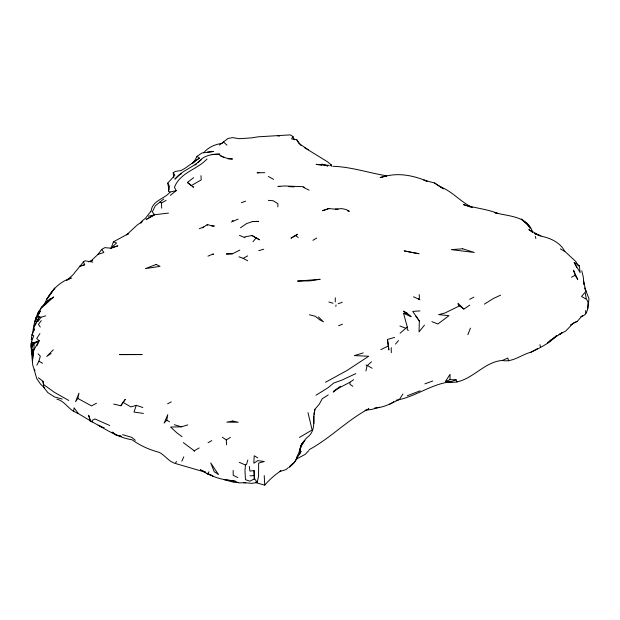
<?xml version="1.0" encoding="UTF-8"?>
<svg xmlns="http://www.w3.org/2000/svg" width="620" height="620" viewBox="0 0 620 620"><rect width="100%" height="100%" fill="white"/><g stroke="black" fill="none" stroke-linecap="round" stroke-linejoin="round"><path stroke-width="0.93" d="M457.01 382.176L456.08 379.773L450.949 381.781L445.424 381.548L449.988 379.68L450.058 374.317L445.424 381.548C467.922 387.159 481.507 361.824 502.308 360.476C512.709 362.584 521.319 354.648 530.968 352.183C540.346 347.774 549.591 343.124 556.822 335.42L547.576 343.007L552.947 338.737L550.025 340.752L562.177 332.622L559.054 334.653L565.758 330.987L573.779 322.71M335.234 302.002L335.319 297.801M420.004 310.899L412.719 311.403L419.329 320.912L419.066 331.886L424.46 325.128M277.822 206.894L277.923 203.685L273.242 200.764L268.336 200.361M580.746 316.758C587.799 315.286 588.248 307.698 587.931 301.894L586.233 298.6L585.148 292.245L581.529 296.453L585.698 298.902M84.7 264.763L80.166 266.104L84.7 264.763L83.398 261.857L85.157 260.842L92.837 262.105M33.961 330.631L34.488 328.794L31.891 334.815L33.743 335.784L31.535 341.814L34.1 343.697C34.503 352.648 29.651 362.468 34.983 370.621M247.853 459.978L246.528 464.419L245.45 465.039L244.978 470.627L245.458 479.671L249.79 481.174L254.619 478.826L257.261 482.414L251.883 483.352L243.854 482.678M39.928 333.583L36.727 338.427L39.076 340.775L33.666 350.346L32.41 361.847L31.07 347.014L31.535 341.814M32.55 349.618L32.116 354.369L32.008 348.502L33.162 342.953L39.076 340.775L37.006 345.704M32.899 345.805L33.162 342.953M31.891 334.815L31.326 339.83L31.853 337.993M78.36 413.602L73.641 411.362L74.067 407.782L78.36 413.602L90.621 421.003L90.094 420.848L88.644 415.222L90.334 420.182M587.659 309.349L589 298.809L584.831 287.913M207.251 225.517L207.39 224.487L213.962 226.641M42.175 307.349L53.731 296.972C39.153 304.947 34.123 318.354 32.643 333.917M289.579 466.465L294.547 462.086L301.072 451.344L299.53 454.166L300.63 446.671M299.53 454.166L300.747 446.702M166.803 420.213L167.749 414.679L164.114 423.088L166.803 420.213L169.516 421.778M335.815 306.381L336.055 304.97M313.999 414.369L314.325 412.711M314.658 411.045L314.983 409.378M77.88 398.466L78.973 393.181L75.57 401.683L77.88 398.466L91.543 405.914L96.487 403.225M365.932 370.985L367.032 365.947L367.583 365.63L372.139 368.257M36.843 365.211L38.936 361.197L40.316 356.182L38.084 353.803M299.786 449.143L300.615 446.617M142.84 407.503L136.268 405.356L133.99 412.083L143.414 413.408M328.259 394.901L322.206 398.768L319.354 404.093L314.89 409.293C312.503 418.221 316.378 429.063 308.791 436.124C301.382 441.386 300.553 450.546 296.344 457.917M113.421 241.823L111.182 247.868L116.583 242.986L113.421 241.823L128.689 233.546L127.278 234.585M151.078 211.242C152.287 200.283 164.199 199.322 170.105 192.053L176.204 190.627L174.468 187.279C180.141 172.399 197.036 169.686 207.041 159.007M467.891 334.668L470.464 328.12M37.115 316.339L34.906 321.579L40.478 310.837L37.115 316.339L40.92 317.254L45.741 315.812M90.094 420.848C103.819 427.738 116.397 437.418 132.013 439.75C140.306 445.749 149.343 449.694 159.138 452.337C165.129 455.258 168.702 461.699 175.452 463.512L176.398 461.35M181.838 461.187L183.784 456.847M44.284 304.505C49.383 292.438 58.559 281.899 71.347 277.977L66.658 280.442L72.718 275.086L80.181 265.918M33.519 328.429L39.339 316.983L34.201 325.833M219.434 145.034L227.982 138.485L232.578 137.625L239.274 138.694L251.519 137.896L258.106 136.819L290.207 134.881L292.896 136.431L291.617 138.927L296.639 139.616L301.18 145.7M192.231 163.455L194.114 161.712L196.99 156.364L201.911 153L213.598 151.474L207.406 152.148M303.048 442.091L300.894 445.772L304.901 440.371L300.77 445.733M39.478 310.558L37.425 314.046L39.378 310.922M302.165 443.649L300.894 445.772L304.645 440.479M140.647 222.96L141.507 221.534L145.615 218.085L150.862 211.304M45.911 303.815L47.81 300.7L44.284 305.087M40.354 309.357L42.307 306.233M120.753 405.751L125.209 399.474L120.753 405.751L113.685 404.093M402.946 393.987L399.365 399.497C391.445 403.031 383.834 407.851 374.837 407.898M38.076 321.517L40.92 317.254M205.127 471.836L200.353 469.774L207.529 473.928L208.987 471.805M294.547 462.086L296.941 458.707M141.058 223.014L142.135 221.526L136.85 225.316L126.55 234.965M90.745 261.175L97.976 254.386L101.703 249.426L104.772 247.651L110.74 248.155L117.808 245.815L110.74 248.263M80.166 266.104L83.398 261.857M41.284 320.664L38.44 324.392L40.277 327.065M582.521 315.479L577.243 321.4L570.369 324.934M253.03 241.715L256.068 237.948L259.571 239.808L252.077 235.538L244.822 236.817M395.459 344.108L398.505 340.566M168.958 190.022L167.757 183.086L174.894 175.227L173.228 172.685L175.468 171.391L181.11 170.562L185.194 168.136L199.4 158.123L196.99 156.364M45.555 303.839L50.522 298.561L43.888 305.459L47.988 301.498L45.493 304.071M308.876 450.515L305.234 454.344L296.05 459.273M53.312 349.781L46.702 356.454L51.088 353.555M203.918 152.528C208.638 146.956 215.435 144.258 222.495 143.282M400.071 333.204L407.286 327.042L403.527 313.286L407.247 313.294L410.99 316.649L403.527 313.286M289.036 467.627L294.035 462.985M367.583 365.327L371.488 361.762M288.161 467.72L286.029 469.596L279.504 471.595L280.837 470.735M192.347 163.541L194.3 161.843M195.075 165.052L196.501 163.835M197.935 162.618L201.508 159.573M170.353 195.401L176.204 190.627M163.781 198.981L155.364 205.708L152.287 211.885L154.628 214.737L168.524 213.094M193.029 186.473L193.494 187.372L187.395 182.443L193.642 177.661M333.265 392.22C339.202 386.64 347.324 384.609 353.594 379.673M330.042 165.78L331.258 164.874L331.971 166.555M333.304 391.468L340.45 386.237M280.504 471.13C274.528 475.021 269.281 479.903 264.724 485.119L255.556 482.6M202.446 227.881L207.39 224.487M240.459 227.788L246.621 223.564L252.588 221.526L258.679 221.387L252.348 221.611M194.114 161.712L199.4 158.123M463.868 309.093L457.979 303.18L458.35 305.055L463.868 309.093L469.797 305.102M299.445 437.425L312.131 429.978L307.993 412.641M297.329 234.236L290.958 238.212L297.592 234.376M484.39 304.141L493.613 298.375L500.565 295.174M226.556 444.78L226.3 439.921L230.415 437.394M34.1 343.697L39.076 340.775M231.33 221.991L238.119 219.124M207.963 256.153L213.319 253.898M312.914 240.297L316.743 238.08M413.493 296.802L418.454 299.026L419.43 298.46L419.221 294.593M194.238 451.484L194.238 450.779L199.206 447.927M389.755 404.209L393.785 401.915L392.987 402.364M159.867 202.05L161.479 202.988L166.137 200.338M315.983 395.258L328.267 387.585L333.637 383.083L341.589 380.262L355.779 373.628M368.179 409.146L368.822 408.774C347.324 420.05 330.514 438.131 309.171 449.655M154.628 214.737L146.212 219.441L154.628 214.737L148.506 216.217M208.064 442.703L211.784 440.611M571.532 277.249L575.089 275.272L573.485 270.165L577.724 279.395L575.089 275.272M238.987 256.804L243.164 258.354L247.674 255.874M459.637 305.8L444.997 312.984L438.627 314.635L448.989 315.673L437.921 323.997L431.892 321.656M530.968 352.183L537.494 348.673M167.633 403.791L171.322 401.868M325.492 382.269L346.875 370.574L368.722 356.237L354.338 355.609L363.227 352.881M181.699 173.6L180.025 174.468L174.879 179.18C182.109 170.05 194.099 167.408 201.763 158.798C206.94 154.822 213.52 154.078 219.852 154.14L212.048 154.473M469.635 299.328L473.874 297.143M239.801 250.116L232.608 253.712L226.292 253.983L232.531 253.789M380.773 349.665L388.391 345.945L387.461 339.489L394.615 337.388M502.308 360.476L507.842 358.065L508.594 360.925M88.575 261.888L92.636 260.206M199.237 228.749L203.685 226.951M338.543 325.763L342.442 324.229M407.262 395.777L420.12 390.817M574.647 322.377L577.243 321.4M241.366 202.709L245.613 201.144M424.871 383.865L432.76 381.006M338.218 303.722L342.248 302.273M328.856 208.599L322.524 210.715L328.74 208.56L335.35 209.172M97.976 254.386L103.858 252.456L101.703 249.426M182.032 436.658L176.824 432.791L170.616 427.064L181.443 426.831L187.798 424.878M258.734 250.674L263.74 249.209M136.268 405.356L130.851 406.929L122.938 402.303M379.579 407.193L371.628 409.448L365.017 410.262M386.988 175.739L380.091 177.568L387.105 175.886C369.024 173.019 351.594 166.919 333.211 166.315M387.988 175.677C401.101 172.941 414.865 176.096 427.087 181.187L423.871 180.157L434.465 182.962L443.385 188.759L434.465 182.962M450.949 381.781C431.404 383.764 415.299 397.056 396.11 400.257M254.619 478.826L254.053 470.564L249.953 471.076L249.294 466.403M279.868 186.45L278.171 186.403M249.984 475.873L254.138 475.548L254.053 470.564M277.969 186.418L284.293 185.977L303.103 186.682L304.319 187.38M245.768 482.763L238.886 482.871L232.763 480.663L224.083 479.624L233.329 482.205L238.111 482.422M258.982 172.748L257.052 172.771L264.763 172.67M288.401 186.574L293.973 186.915M449.988 379.68L456.08 379.773M228.16 158.929L232.516 159.014L226.378 158.147L219.875 155.45L223.967 157.604M211.653 225.657L214.295 225.742M338.055 209.258L335.288 209.157L341.674 208.607L346.099 209.506L349.316 211.281L347.634 210.862M329.003 165.369L316.185 164.354L321.927 165.215M277.776 135.919L279.581 136.067M255.487 482.128L257.261 482.414L258.571 476.013L258.633 463.101L264.291 461.52L257.788 460.637L253.859 463.21L254.185 455.77L257.788 457.816M235.546 481.112C225.665 480.268 215.791 478.431 207.111 473.347L212.924 475.935L207.529 473.928M413.346 252.782L419.058 253.72L404.201 250.891L412.432 252.588M541.004 236.174C550.374 237.972 560.433 242.552 564.82 251.511L560.395 248.883M175.452 463.512L205.77 472.316M309.426 314.79L315.192 316.223L319.726 319.827L323.446 321.827L318.401 316.874M62.209 399.055L54.374 396.909L47.849 392.615L43.873 387.57L42.927 381.23L38.347 377.743M327.833 165.873L321.695 164.161L327.538 165.974M99.456 426.296L104.152 427.63M328.887 302.048L333.072 303.242M174.274 424.723L181.443 426.831M122.582 434.643L131.882 437.425L135.354 440.363M540.958 235.771L534.207 233.461L540.152 235.833M471.417 207.336L463.38 204.569C474.843 208.126 486.964 208.994 498.17 213.582L494.962 212.706C508.679 216.488 527.093 215.806 532.642 232.035M408.44 330.29L407.286 329.887L407.286 327.042M399.9 326.004L405.488 328.081M109.709 425.498L94.93 418.95L92.148 420.383L92.148 422.034M98.154 425.157L101.579 426.568M239.467 235.391L245.117 237.762M540.284 235.871L528.814 229.578L532.402 232.291M170.105 192.053L168.415 191.332L169.477 186.426L167.757 183.086M472.486 207.46C460.784 202.236 452.546 191.448 440.363 186.798M239.32 462.303L245.45 465.039M237.832 477.571L233.19 475.315L233.174 470.402M303.203 187.256L309.07 190.162M56.924 399.148C64.131 401.024 67.735 407.774 73.641 411.362M43.873 387.57L44.524 387.919L40.486 384.075L36.673 378.425L34.108 369.326M243.164 258.354L247.721 260.803M268.351 176.475L273.606 179.382M68.805 400.474L54.374 392.313L43.873 384.772M418.454 299.026L419.872 299.847M407.247 313.294L403.512 311.132L406.503 313.34M232.329 220.464L233.151 220.937M256.068 237.948L252.077 235.538M212.854 254.161L213.637 254.611M304.335 147.529L327.337 161.665L331.258 164.874M38.936 361.197L42.54 363.289M222.293 437.247L226.3 439.921M194.238 450.779L183.319 442.595M352.834 386.314L349.959 384.361L349.959 382.447M308.279 149.815L298.825 143.352L296.639 139.616M366.033 364.924L367.032 365.645M407.999 314.441L410.99 316.649M295.546 235.554L298.274 237.584M187.395 182.443L191.41 185.535L201.213 179.909L200.981 175.661M575.616 263.663L574.19 262.469L576.724 267.36M529.294 226.424L521.296 219.038L526.892 223.719L530.201 228.307M223.409 141.841L226.928 145.15M564.843 251.371L575.763 261.485L578.468 266.042M415.369 315.503L419.329 320.912M292.896 136.431L294.384 139.81M585.009 288.765L585.869 291.361L583.466 280.69L583.924 284.34L583.296 277.086L581.746 270.738M535.3 236.422L535.858 238.522M42.927 381.23L43.726 384.571M539.935 344.689L540.562 347.526M264.724 485.119L264.244 475.579M387.461 339.489L388.856 349.974L388.391 345.945M173.708 177.661L173.228 172.685M585.606 310.535L585.822 313.79M161.479 202.988L161.727 208.134M313.666 416.036L313.821 423.538M31 343.348L31.07 347.014M391.236 347.649L391.305 352.726M254.138 475.548L254.138 478.896M36.27 317.084L36.084 319.951L36.27 317.084M54.715 288.192L46.895 299.049L54.715 288.192M156.186 264.438L145.413 268.63L160.037 266.337L156.186 264.438M232.841 421.026L226.85 422.135L238.188 422.274L232.841 421.026M319.998 279.302L309.938 280.868L297.522 281.092L319.998 279.302M462.675 248.79L451.298 249.643L474.323 252.464L462.675 248.79M142.042 354.562L119.505 354.586L142.042 354.562M121.195 436.248L116.049 435.147L112.104 432.101L116.498 435.015L121.195 436.248M579.274 265.569L574.19 262.469L580.111 272.606L579.274 265.569M218.248 474.23L214.249 471.735L210.73 462.939L218.248 474.23"/></g></svg>
